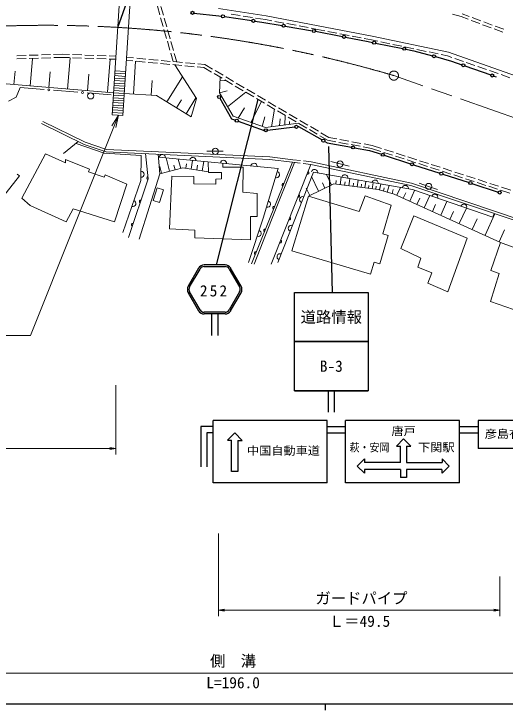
# Model space of a CAD drawing. Units: millimetres at full size, sheet at 1:1000; details may follow other scales. Extents: x 40000 to 680000, y 20000 to 380000.
# Drawn here: x 217298 to 297304, y 204000 to 317352 of the extents above; entities that cross this region are included whole.
import ezdxf
from ezdxf.enums import TextEntityAlignment as Align

# ---------------------------------------------------------------- set-up
doc = ezdxf.new("R2010")
doc.units = ezdxf.units.MM
doc.header["$LTSCALE"] = 1000
doc.linetypes.add('CHAIN', pattern=[18.5, 12, -1.5, 3.5, -1.5])
for name, color, linetype, lineweight in [('M-BMK', 2, 'CHAIN', 13), ('M-STR-HTXT', 7, 'Continuous', 13), ('M-STR-STRC', 7, 'Continuous', 25), ('M-TTL-BAND', 7, 'Continuous', 25), ('M-WORK', 1, 'Continuous', 13), ('S-STR-HTXT', 7, 'Continuous', 13)]:
    doc.layers.add(name, color=color, linetype=linetype, lineweight=lineweight)
doc.styles.add('ＭＳ ゴシック', font='')
doc.styles.get('ＭＳ ゴシック').set_extended_font_data('MS Gothic')

# ---------------------------------------------------------------- blocks, each defined once
blk = doc.blocks.new('open_arrow')
at = {"color": 0, "linetype": 'Continuous', "lineweight": -2}
blk.add_lwpolyline([(7.5, 1.25), (0, 0), (7.5, -1.25)], dxfattribs=at)

msp = doc.modelspace()

# ---------------------------------------------------------------- linework, layer by layer
at = {"layer": 'M-BMK'}
msp.add_line((353746, 281185), (279189, 307308), dxfattribs=at)
msp.add_circle((279189, 307308), 750, dxfattribs=at)
msp.add_arc((222542, 115498), 200000, 73.54644, 101.85716, dxfattribs=at)
at = {"layer": 'M-STR-HTXT'}
for p, q in [((233892, 256902), (233892, 245597)), ((162143, 246597), (233892, 246597)), ((250605, 232725), (250605, 219288)), ((296443, 225737), (296443, 219288)), ((250605, 220288), (296443, 220288)), ((163566, 210000), (342935, 210000))]:
    msp.add_line(p, q, dxfattribs=at)
at = {"layer": 'M-STR-STRC'}
for p, q in [((234229, 315156), (241000, 334000)), ((246631, 317499), (250666, 317048)), ((250666, 317048), (251101, 316985)), ((251596, 316913), (256049, 316267)), ((256544, 316196), (257685, 316030)), ((257685, 316030), (260984, 315464)), ((261477, 315380), (265912, 314619)), ((266403, 314527), (270821, 313671)), ((271312, 313576), (275010, 312860)), ((275010, 312860), (275729, 312715)), ((276219, 312617), (280631, 311729)), ((281121, 311630), (282450, 311363)), ((282450, 311363), (285482, 310530)), ((285964, 310397), (288580, 309678)), ((288580, 309678), (290264, 309081)), ((290735, 308913), (294976, 307408)), ((295447, 307241), (295833, 307104)), ((250287, 276480), (257093, 303408)), ((250853, 303611), (252757, 300270)), ((252757, 300270), (253374, 300051)), ((253845, 299883), (258061, 298383)), ((258061, 298383), (258086, 298386)), ((258583, 298442), (263055, 298943)), ((263552, 298998), (263629, 299007)), ((263629, 299007), (267486, 296844)), ((267922, 296599), (268308, 296383)), ((268308, 296383), (272300, 295653)), ((269218, 272000), (268600, 295760)), ((272792, 295563), (275222, 295119)), ((275222, 295119), (277153, 294496)), ((277629, 294342), (281911, 292959)), ((282387, 292805), (286669, 291422)), ((287145, 291268), (291427, 289884)), ((291903, 289731), (296185, 288347)), ((247382, 275948), (245693, 273022)), ((245923, 272889), (247613, 275815)), ((251683, 276480), (248304, 276480)), ((248304, 276214), (251683, 276214)), ((252374, 275815), (254063, 272889)), ((254293, 273022), (252604, 275948)), ((247613, 269165), (245923, 272091)), ((254063, 272091), (252374, 269165)), ((245693, 271958), (247382, 269032)), ((252604, 269032), (254293, 271958)), ((263000, 272000), (275000, 272000)), ((263000, 264000), (263000, 272000)), ((275000, 272000), (275000, 264000)), ((251683, 268766), (248304, 268766)), ((251683, 268500), (248304, 268500)), ((249493, 268500), (249493, 265000)), ((250493, 268500), (250493, 265000)), ((275000, 264000), (263000, 264000)), ((263000, 264000), (275000, 264000)), ((263000, 256000), (263000, 264000)), ((275000, 264000), (275000, 256000)), ((275000, 256000), (263000, 256000)), ((263000, 256000), (275000, 256000)), ((268483, 256000), (268483, 252500)), ((269483, 256000), (269483, 252500)), ((249745, 240990), (249745, 251168)), ((268321, 251168), (249745, 251168)), ((268321, 240990), (268321, 251168)), ((271321, 240990), (271321, 251168)), ((289896, 251168), (271321, 251168)), ((289896, 240990), (289896, 251168)), ((311152, 251168), (292896, 251168)), ((292896, 251168), (292896, 246597)), ((249745, 250168), (247745, 250168)), ((247745, 250168), (247745, 243612)), ((268321, 250168), (271321, 250168)), ((289896, 250168), (292896, 250168)), ((249745, 249168), (248745, 249168)), ((248745, 249168), (248745, 243612)), ((253268, 249123), (252098, 247953)), ((254470, 247920), (253268, 249123)), ((268321, 249168), (271321, 249168)), ((289896, 249168), (292896, 249168)), ((252098, 247953), (252758, 247953)), ((252758, 242837), (252758, 247953)), ((253760, 247920), (253757, 242836)), ((253760, 247920), (254470, 247920)), ((280772, 248153), (279602, 246983)), ((281974, 246951), (280772, 248153)), ((279602, 246983), (280262, 246983)), ((280262, 244322), (280262, 246983)), ((281265, 246951), (281261, 244322)), ((281265, 246951), (281974, 246951)), ((311152, 246597), (292896, 246597)), ((273224, 243729), (274394, 244899)), ((274394, 244899), (274394, 244322)), ((287049, 244907), (287049, 244322)), ((288219, 243737), (287049, 244907)), ((274394, 242559), (273224, 243729)), ((280262, 244322), (274394, 244322)), ((281258, 244322), (287049, 244322)), ((287049, 242567), (288219, 243737)), ((253750, 242836), (252758, 242837)), ((280262, 243152), (274394, 243152)), ((274394, 243152), (274394, 242559)), ((280265, 243152), (280263, 241868)), ((281257, 243152), (281255, 241867)), ((287017, 243152), (281257, 243152)), ((287017, 243152), (287017, 242567)), ((281254, 241867), (280262, 241868)), ((268321, 240990), (249745, 240990)), ((289896, 240990), (271321, 240990))]:
    msp.add_line(p, q, dxfattribs=at)
for centre in [(246382, 317526), (251348, 316949), (256297, 316232), (261230, 315422), (266158, 314575), (271067, 313624), (275974, 312666), (280876, 311680), (285723, 310463), (290500, 308997), (295212, 307325), (250729, 303828), (253610, 299967), (258335, 298414), (263304, 298971), (267704, 296721), (272546, 295608), (277391, 294419), (282149, 292882), (286907, 291345), (291665, 289808), (296423, 288271)]:
    msp.add_circle(centre, 250, dxfattribs=at)
for centre, radius, start, end in [((248304, 275416), 1064, 90, 150), ((248304, 275416), 798, 90, 150), ((251683, 275416), 1064, 30, 90), ((251683, 275416), 798, 30, 90), ((246615, 272490), 1064, 150, 210), ((246615, 272490), 798, 150, 210), ((253372, 272490), 798, 330, 30.00002), ((253372, 272490), 1064, 330, 30), ((248304, 269564), 1064, 210, 270), ((248304, 269564), 798, 210, 270), ((251683, 269564), 798, 270, 330), ((251683, 269564), 1064, 270, 330)]:
    msp.add_arc(centre, radius, start, end, dxfattribs=at)
at = {"layer": 'M-TTL-BAND'}
for p, q in [((40000, 205000), (579000, 205000)), ((268000, 205000), (268000, 204000))]:
    msp.add_line(p, q, dxfattribs=at)
at = {"layer": 'M-WORK'}
for p, q in [((233304, 300912), (234514, 319547)), ((235028, 300801), (236238, 319437)), ((240665, 318603), (241059, 317220)), ((241244, 318549), (241638, 317166)), ((250638, 318237), (258383, 317021)), ((290320, 317386), (291476, 316952)), ((241195, 316739), (241606, 315296)), ((241775, 316685), (242185, 315242)), ((252688, 317308), (254170, 317075)), ((254664, 316997), (256146, 316765)), ((256640, 316687), (258281, 316429)), ((258281, 316429), (259316, 316235)), ((258383, 317021), (266852, 315430)), ((288728, 317320), (290163, 316911)), ((290163, 316911), (291311, 316480)), ((291779, 316304), (293184, 315776)), ((291944, 316776), (293348, 316249)), ((259807, 316142), (261282, 315865)), ((261773, 315773), (263247, 315496)), ((263739, 315404), (265213, 315127)), ((266852, 315430), (275673, 313722)), ((293652, 315601), (295056, 315073)), ((293816, 316073), (295220, 315546)), ((295688, 315370), (297092, 314843)), ((241743, 314816), (242154, 313373)), ((242322, 314761), (242733, 313319)), ((265704, 315035), (266740, 314840)), ((266740, 314840), (267956, 314605)), ((268447, 314510), (269919, 314224)), ((270410, 314129), (271883, 313844)), ((295524, 314897), (296928, 314370)), ((242291, 312892), (242702, 311449)), ((272374, 313749), (273847, 313464)), ((274337, 313369), (275554, 313134)), ((275554, 313134), (276596, 312913)), ((275673, 313722), (288073, 311101)), ((242870, 312838), (243281, 311395)), ((277085, 312810), (278553, 312500)), ((279042, 312396), (280509, 312086)), ((280999, 311983), (282466, 311673)), ((217769, 310547), (219268, 310594)), ((219768, 310609), (221267, 310656)), ((221767, 310671), (223266, 310718)), ((223766, 310734), (225261, 310780)), ((225261, 310780), (226338, 310741)), ((226838, 310723), (228337, 310668)), ((228836, 310650), (230335, 310595)), ((242839, 310969), (243232, 309586)), ((243418, 310914), (243811, 309531)), ((282955, 311569), (284423, 311259)), ((284912, 311156), (286380, 310846)), ((286869, 310742), (287911, 310522)), ((288073, 311101), (310768, 303158)), ((217790, 310048), (219289, 310094)), ((219789, 310110), (221288, 310156)), ((219941, 305623), (220302, 310015)), ((221788, 310172), (223287, 310218)), ((223787, 310234), (225260, 310280)), ((225260, 310280), (226328, 310241)), ((226049, 305120), (226468, 310211)), ((226828, 310223), (228327, 310168)), ((228827, 310150), (230326, 310096)), ((230825, 310077), (232324, 310023)), ((230835, 310577), (232334, 310523)), ((232541, 304586), (232986, 309996)), ((232824, 310005), (233892, 309966)), ((232834, 310505), (233910, 310466)), ((235612, 309798), (236694, 309696)), ((235659, 310296), (236796, 310189)), ((236763, 304298), (237104, 309655)), ((237192, 309650), (238685, 309510)), ((237294, 310142), (238787, 310002)), ((239183, 309463), (240676, 309323)), ((239285, 309956), (240778, 309816)), ((241276, 309769), (242770, 309629)), ((243267, 309582), (244761, 309442)), ((287911, 310522), (288622, 310273)), ((289094, 310108), (290510, 309613)), ((241174, 309276), (242668, 309136)), ((243165, 309090), (244659, 308950)), ((247014, 303580), (243499, 309044)), ((245157, 308903), (246650, 308763)), ((245259, 309396), (246752, 309256)), ((247148, 308716), (248230, 308615)), ((247250, 309209), (248387, 309102)), ((248230, 308615), (249473, 307884)), ((248387, 309102), (249641, 308366)), ((290982, 309447), (292397, 308952)), ((292869, 308787), (294285, 308291)), ((217306, 305840), (217486, 308036)), ((222995, 305371), (223205, 307917)), ((229295, 304853), (229518, 307558)), ((235437, 307188), (233713, 307299)), ((235462, 307587), (233739, 307698)), ((235488, 307987), (233765, 308097)), ((249904, 307631), (251198, 306871)), ((250072, 308113), (251365, 307353)), ((294757, 308126), (296173, 307631)), ((296645, 307465), (298061, 306970)), ((233534, 304504), (210522, 306398)), ((235360, 305991), (233637, 306101)), ((235386, 306390), (233662, 306500)), ((235411, 306789), (233688, 306899)), ((239639, 304115), (239792, 306512)), ((242226, 303020), (244742, 307112)), ((250899, 307047), (250772, 304480)), ((250872, 306495), (251927, 306443)), ((251629, 306618), (252922, 305858)), ((251796, 307100), (253090, 306340)), ((253521, 306087), (254814, 305327)), ((218317, 305383), (217661, 303785)), ((222250, 305059), (218317, 305383)), ((227732, 304607), (223745, 304936)), ((235309, 305192), (233586, 305303)), ((235335, 305591), (233611, 305702)), ((253353, 305605), (254647, 304845)), ((255245, 305074), (256539, 304314)), ((217661, 303785), (216413, 303122)), ((233160, 304160), (229227, 304484)), ((235232, 303995), (233509, 304105)), ((235258, 304394), (233534, 304504)), ((235284, 304793), (233560, 304903)), ((235258, 304394), (240538, 304058)), ((240538, 304058), (246193, 300581)), ((250772, 304480), (252024, 304815)), ((250772, 304480), (252987, 300690)), ((252077, 302247), (255075, 304594)), ((255078, 304592), (256371, 303832)), ((256970, 304061), (258263, 303301)), ((235156, 302797), (233432, 302908)), ((235181, 303196), (233458, 303307)), ((235207, 303596), (233483, 303706)), ((243783, 302062), (244581, 303360)), ((245341, 301105), (246937, 303700)), ((246193, 300581), (247014, 303580)), ((255862, 299678), (257634, 303091)), ((256802, 303579), (258096, 302820)), ((258694, 303048), (259988, 302288)), ((235079, 301600), (233355, 301710)), ((235105, 301999), (233381, 302109)), ((235130, 302398), (233407, 302508)), ((253810, 300400), (254847, 302054)), ((258527, 302566), (259820, 301807)), ((259280, 298966), (259765, 301839)), ((260251, 301553), (261545, 300794)), ((260419, 302035), (261712, 301275)), ((235028, 300801), (233304, 300912)), ((235053, 301200), (233330, 301311)), ((252987, 300690), (258259, 298834)), ((257742, 299016), (258185, 300573)), ((261424, 299246), (261495, 300823)), ((261976, 300540), (263269, 299781)), ((262143, 301022), (263437, 300262)), ((221817, 299485), (228757, 296073)), ((221994, 299844), (228909, 296444)), ((258259, 298834), (263679, 299540)), ((260538, 299130), (260681, 300292)), ((262192, 299346), (262170, 299843)), ((263700, 299527), (264994, 298768)), ((263868, 300009), (265161, 299249)), ((265425, 298514), (266718, 297755)), ((265592, 298996), (266886, 298236)), ((267149, 297501), (268393, 296771)), ((267317, 297983), (268570, 297247)), ((268570, 297247), (269900, 297002)), ((225369, 294641), (227776, 296555)), ((232009, 294704), (227419, 296271)), ((228757, 296073), (232314, 294906)), ((228909, 296444), (232387, 295303)), ((268393, 296771), (269750, 296521)), ((270242, 296431), (271717, 296159)), ((270392, 296912), (271867, 296640)), ((272209, 296069), (273684, 295798)), ((272359, 296550), (273834, 296278)), ((274326, 296188), (275655, 295943)), ((275655, 295943), (277199, 295445)), ((232314, 294906), (258936, 293659)), ((232387, 295303), (258968, 294058)), ((250102, 294979), (248742, 294979)), ((250102, 294979), (251409, 294979)), ((274176, 295707), (275533, 295458)), ((275533, 295458), (277059, 294965)), ((277534, 294812), (278962, 294351)), ((277675, 295292), (279102, 294831)), ((222431, 294593), (218610, 287359)), ((225704, 293103), (222431, 294593)), ((229601, 292071), (225704, 293638)), ((225704, 293638), (225704, 293103)), ((238031, 294281), (232009, 294704)), ((240781, 294509), (241060, 291336)), ((242639, 291741), (242081, 293920)), ((244463, 292208), (244074, 293729)), ((258936, 293659), (262678, 293221)), ((258968, 294058), (262725, 293618)), ((262725, 293618), (263980, 293465)), ((279438, 294198), (280865, 293737)), ((279578, 294678), (281006, 294217)), ((281341, 293584), (282769, 293123)), ((281482, 294064), (282909, 293603)), ((241332, 291406), (241053, 292495)), ((243551, 291975), (243356, 292735)), ((245307, 292219), (245415, 292928)), ((246158, 292090), (246373, 293508)), ((247069, 291952), (247184, 292711)), ((247979, 291814), (248210, 293332)), ((248970, 291518), (248952, 293261)), ((251313, 292407), (251321, 293034)), ((262676, 293221), (255982, 276664)), ((259213, 276582), (265684, 292855)), ((263002, 293182), (259244, 283814)), ((262676, 293221), (263932, 293068)), ((264428, 293008), (265684, 292855)), ((264477, 293405), (265732, 293252)), ((265650, 292860), (281942, 289423)), ((265732, 293252), (282048, 289810)), ((270434, 292926), (268895, 293312)), ((270434, 292926), (271921, 292579)), ((283245, 292970), (284672, 292509)), ((283385, 293450), (284813, 292989)), ((285288, 292836), (286716, 292375)), ((229435, 291664), (229601, 292071)), ((231995, 290798), (229435, 291664)), ((241060, 291336), (237714, 280667)), ((241060, 291336), (244803, 292296)), ((244803, 292296), (248968, 291664)), ((248970, 291518), (251095, 291508)), ((251095, 291508), (251095, 290478)), ((254635, 292376), (251313, 292407)), ((254604, 288352), (254635, 292376)), ((285148, 292356), (286576, 291895)), ((287051, 291742), (288479, 291281)), ((287192, 292222), (288619, 291761)), ((289095, 291608), (290523, 291147)), ((218204, 290975), (217812, 291285)), ((232135, 291141), (231995, 290798)), ((235701, 289639), (232135, 291141)), ((243015, 290957), (242625, 282378)), ((246602, 290905), (243015, 290957)), ((246602, 289678), (246602, 290905)), ((250180, 290468), (250169, 289615)), ((251095, 290478), (250180, 290468)), ((266924, 288478), (265797, 290867)), ((269007, 289460), (268188, 291196)), ((269712, 289623), (269791, 290244)), ((270458, 289528), (270616, 290771)), ((271869, 289349), (272018, 290525)), ((273205, 289179), (273346, 290292)), ((288955, 291128), (290382, 290667)), ((290858, 290513), (292286, 290053)), ((290999, 290994), (292426, 290533)), ((292902, 290380), (294330, 289919)), ((233676, 283475), (235701, 289639)), ((250169, 289615), (246602, 289678)), ((265279, 287701), (269428, 289659)), ((267966, 288969), (267556, 289837)), ((269428, 289659), (276610, 288746)), ((271163, 289438), (271238, 290026)), ((272537, 289264), (272607, 289820)), ((273836, 289099), (273903, 289625)), ((274468, 289018), (274602, 290072)), ((275066, 288942), (275130, 289441)), ((275664, 288866), (275791, 289863)), ((276250, 288792), (276312, 289280)), ((276830, 288686), (277090, 289635)), ((278114, 288334), (278408, 289404)), ((279683, 287826), (280253, 289081)), ((281942, 289423), (339914, 269871)), ((282048, 289810), (340042, 270250)), ((284850, 289258), (283323, 289810)), ((284850, 289258), (286302, 288765)), ((292762, 289899), (294189, 289439)), ((294665, 289285), (296093, 288825)), ((294805, 289765), (296233, 289305)), ((296709, 289151), (298252, 288653)), ((239989, 286970), (240644, 289044)), ((240644, 289044), (241646, 288728)), ((241646, 288728), (240991, 286653)), ((256944, 288134), (254604, 288352)), ((256944, 284390), (256944, 288134)), ((265490, 287801), (264927, 288996)), ((276610, 288746), (279254, 288021)), ((277472, 288510), (277619, 289045)), ((278911, 288115), (279094, 288779)), ((279254, 288021), (296568, 280158)), ((280727, 287352), (281123, 288222)), ((281772, 286878), (282562, 288618)), ((296568, 288671), (298094, 288179)), ((218610, 287359), (219935, 286162)), ((240991, 286653), (239989, 286970)), ((262549, 278764), (265279, 287701)), ((265279, 287701), (273545, 285174)), ((273545, 285174), (274513, 287748)), ((274513, 287748), (278771, 286235)), ((282954, 286341), (283401, 287326)), ((284136, 285804), (285031, 287774)), ((286814, 284588), (287828, 286819)), ((219935, 286162), (225819, 283487)), ((278771, 286235), (277383, 281540)), ((285475, 285196), (285982, 286311)), ((289846, 283211), (290994, 285737)), ((225819, 283487), (226965, 285640)), ((226965, 285640), (233676, 283475)), ((288330, 283899), (288904, 285162)), ((294048, 281302), (295639, 284804)), ((295294, 284268), (295539, 284837)), ((255836, 280553), (255852, 284375)), ((255852, 284375), (256944, 284390)), ((259244, 283814), (256436, 276608)), ((280305, 279132), (282458, 284490)), ((282458, 284490), (291114, 280817)), ((291947, 282256), (292742, 284007)), ((242625, 282378), (246743, 282128)), ((246743, 282128), (246758, 280896)), ((278272, 281259), (276899, 276642)), ((277383, 281540), (278272, 281259)), ((296343, 280260), (297211, 282172)), ((246758, 280896), (255836, 280553)), ((291114, 280817), (288003, 272113)), ((294977, 275588), (296568, 280158)), ((296568, 280158), (305552, 276742)), ((283604, 277588), (280305, 279132)), ((275355, 274973), (262549, 278764)), ((275979, 276908), (275355, 274973)), ((276899, 276642), (275979, 276908)), ((283089, 276137), (283604, 277588)), ((285382, 275202), (283089, 276137)), ((296349, 275073), (294977, 275588)), ((284727, 273494), (285382, 275202)), ((294930, 270534), (296349, 275073)), ((288003, 272113), (284727, 273494)), ((302698, 267804), (294930, 270534))]:
    msp.add_line(p, q, dxfattribs=at)
for points in [[(235013, 281764), (237984, 290234), (238031, 294281)], [(238712, 294606), (239162, 290487), (235964, 280973)], [(255488, 276889), (257921, 284072), (260354, 292167), (240842, 294039)], [(218204, 290975), (207000, 276810), (197114, 289217), (197056, 291567)], [(295294, 284268), (282216, 288736), (266072, 291567), (260293, 276874)]]:
    msp.add_lwpolyline(points, dxfattribs=at)
for centre, radius in [((222998, 304997), 150), ((228479, 304546), 150), ((229791, 304010), 500), ((250102, 294979), 500), ((270434, 292926), 500), ((284850, 289258), 500)]:
    msp.add_circle(centre, radius, dxfattribs=at)
for centre, radius, start, end in [((241478, 293978), 500, 354.52077, 174.52077), ((246455, 293500), 500, 354.52077, 174.52077), ((251432, 293023), 500, 354.52077, 174.52077), ((256409, 292545), 500, 354.52077, 174.52077), ((237996, 291258), 500, 269.33765, 89.33765), ((260056, 291174), 500, 253.27038, 73.27038), ((265073, 291470), 256, 260.99435, 55.63358), ((266280, 291531), 500, 350.05361, 170.05361), ((239202, 290636), 256, 108.91671, 263.55594), ((271205, 290667), 500, 350.05361, 170.05361), ((276130, 289804), 500, 350.05361, 170.05361), ((261229, 289492), 256, 80.66727, 235.3065), ((281055, 288940), 500, 350.05361, 170.05361), ((263595, 287753), 256, 260.99435, 55.63358), ((285832, 287501), 500, 341.13565, 161.13565), ((236668, 286482), 500, 250.66766, 70.66766), ((237987, 286814), 256, 84.10466, 238.74389), ((258617, 286386), 500, 253.27038, 73.27038), ((264319, 287111), 500, 68.52969, 248.52969), ((259730, 285783), 256, 80.66727, 235.3065), ((290563, 285884), 500, 341.13565, 161.13565), ((262117, 284036), 256, 260.99435, 55.63358), ((236712, 283022), 256, 84.10466, 238.74389), ((258231, 282075), 256, 80.66727, 235.3065), ((262489, 282458), 500, 68.52969, 248.52969), ((257092, 281625), 500, 251.28556, 71.28556), ((260639, 280320), 256, 260.99435, 55.63358), ((256731, 278367), 256, 80.66727, 235.3065), ((260659, 277805), 500, 68.52969, 248.52969)]:
    msp.add_arc(centre, radius, start, end, dxfattribs=at)
at = {"layer": 'S-STR-HTXT'}
msp.add_lwpolyline([(234328, 300846), (220000, 265000), (175000, 265000)], dxfattribs=at)

# ---------------------------------------------------------------- block references
at = {"layer": 'M-STR-HTXT', "xscale": 133, "yscale": 133, "rotation": 180}
for p in [(233892, 246597), (296443, 220288)]:
    msp.add_blockref('open_arrow', p, dxfattribs=at)
at = {"layer": 'M-STR-HTXT', "xscale": 133, "yscale": 133}
msp.add_blockref('open_arrow', (250605, 220288), dxfattribs=at)
at = {"layer": 'S-STR-HTXT', "xscale": 267, "yscale": 267, "rotation": 248.2}
msp.add_blockref('open_arrow', (234328, 300846), dxfattribs=at)

# ---------------------------------------------------------------- texts
at = {"layer": 'M-STR-HTXT', "style": 'ＭＳ ゴシック'}
for s, p in [('ガードパイプ', (273910, 222214)), ('側\u3000溝', (253000, 212000))]:
    msp.add_text(s, height=1833, dxfattribs=at).set_placement(p, align=Align.MIDDLE_CENTER)
for s, p in [('Ｌ＝49.5', (273595, 217002)), ('L=196.0', (253000, 207000))]:
    msp.add_text(s, height=1833, dxfattribs=at).set_placement(p, align=Align.BOTTOM_CENTER)
at = {"layer": 'M-STR-STRC', "style": 'ＭＳ ゴシック'}
for s, p in [('道路情報', (269000, 268000)), ('B-3', (269000, 260000))]:
    msp.add_text(s, height=1833, dxfattribs=at).set_placement(p, align=Align.MIDDLE_CENTER)
at = {"layer": 'M-STR-STRC', "style": 'ＭＳ ゴシック', "width": 1.1}
msp.add_text('唐戸', height=1320, dxfattribs=at).set_placement((280772, 249417), align=Align.MIDDLE_CENTER)
at = {"layer": 'M-STR-STRC', "style": 'ＭＳ ゴシック'}
for s, width, p in [('彦島有料道路終点', 1.1, (293991, 247898)), ('萩・安岡', 0.9, (271975, 245707)), ('下関駅', 1.1, (283135, 245707)), ('中国自動車道', 1.1, (255260, 245165))]:
    msp.add_text(s, height=1320, dxfattribs=dict(at, width=width)).set_placement(p, align=Align.BOTTOM_LEFT)
at = {"layer": 'M-STR-STRC', "insert": (249984, 272254), "char_height": 1833, "attachment_point": 5, "style": 'ＭＳ ゴシック'}
msp.add_mtext('\\T1.28;252', dxfattribs=at)

doc.saveas('drawing.dxf')
